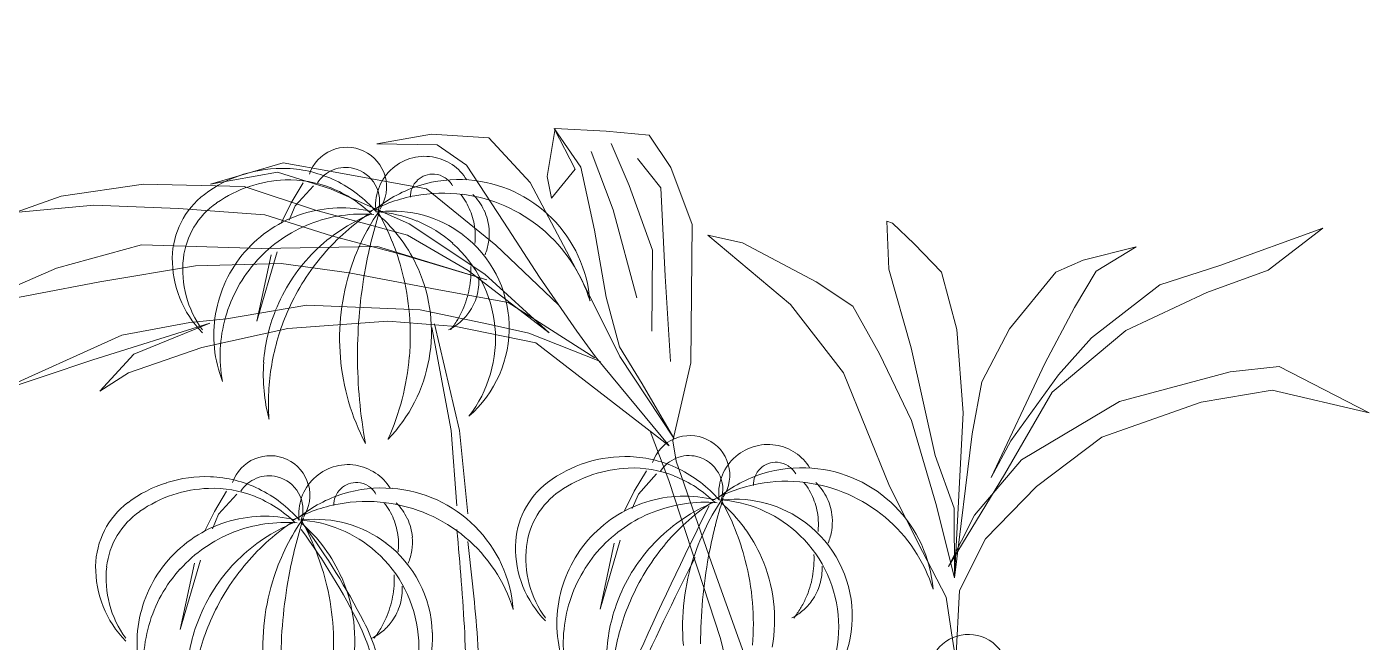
# Model space of a CAD drawing. Header units: millimetres. Extents: x 0 to 77.1, y -22.3 to 58.9.
# Drawn here: x 13.205 to 14.406, y -9.905 to -9.354 of the extents above; entities that cross this region are included whole.
import ezdxf

# ---------------------------------------------------------------- set-up
doc = ezdxf.new("R2010")
doc.units = ezdxf.units.MM
doc.linetypes.add('0', pattern=[0])
for name, color, linetype, lineweight in [('01 TERRENO', 7, 'Continuous', 140), ('01 Vegetacion 2', 253, 'Continuous', 9), ('01 Vegetación 1', 251, 'Continuous', 9)]:
    doc.layers.add(name, color=color, linetype=linetype, lineweight=lineweight)

msp = doc.modelspace()

# ---------------------------------------------------------------- linework, layer by layer
at = {"layer": '01 TERRENO'}
msp.add_spline([(2.0349, -6.7194), (2.587, -6.8733), (3.0603, -6.8996), (4.6612, -6.9971), (5.3035, -7.166), (6.1035, -7.3575), (6.4341, -7.4476), (6.7433, -7.6096), (7.3255, -8.1651), (7.7064, -8.4166), (8.7146, -8.582), (9.6013, -8.8878), (10.5403, -9.2488), (11.4492, -9.5917), (12.322, -9.9827), (13.562, -10.4339), (14.1158, -10.6023)], degree=3, dxfattribs=at)
at = {"layer": '01 Vegetacion 2', "linetype": '0'}
for p, q in [((13.4779, -9.4648), (13.4779, -9.4648)), ((13.5069, -9.4654), (13.5069, -9.4654)), ((13.5683, -9.4705), (13.5683, -9.4705)), ((13.3991, -9.4861), (13.3991, -9.4861)), ((13.4383, -9.4809), (13.4383, -9.4809)), ((13.4581, -9.486), (13.4581, -9.486)), ((13.4796, -9.4821), (13.4796, -9.4821)), ((13.4979, -9.4809), (13.4979, -9.4809)), ((13.5259, -9.4879), (13.5259, -9.4879)), ((13.5307, -9.4824), (13.5307, -9.4824)), ((13.5701, -9.486), (13.5701, -9.486)), ((13.5859, -9.4775), (13.5859, -9.4775)), ((13.4047, -9.497), (13.4047, -9.497)), ((13.4365, -9.4912), (13.4365, -9.4912)), ((13.4527, -9.4938), (13.4419, -9.5118)), ((13.4617, -9.4963), (13.4455, -9.5144)), ((13.4527, -9.4938), (13.4527, -9.4938)), ((13.4617, -9.4963), (13.4617, -9.4963)), ((13.4654, -9.4938), (13.4654, -9.4938)), ((13.4776, -9.4983), (13.4776, -9.4983)), ((13.4815, -9.4917), (13.4815, -9.4917)), ((13.5171, -9.4955), (13.5171, -9.4955)), ((13.5547, -9.4916), (13.5547, -9.4916)), ((13.5568, -9.4961), (13.5568, -9.4961)), ((13.5795, -9.4891), (13.5795, -9.4891)), ((13.5864, -9.4963), (13.5864, -9.4963)), ((13.599, -9.4912), (13.599, -9.4912)), ((13.6008, -9.4912), (13.6008, -9.4912)), ((13.3642, -9.5041), (13.3642, -9.5041)), ((13.3751, -9.5118), (13.3751, -9.5118)), ((13.4419, -9.5118), (13.4328, -9.5299)), ((13.5484, -9.5067), (13.5484, -9.5067)), ((13.5526, -9.5053), (13.5526, -9.5053)), ((13.5936, -9.5041), (13.5936, -9.5041)), ((13.5954, -9.5041), (13.5954, -9.5041)), ((13.6044, -9.5041), (13.6044, -9.5041)), ((13.4455, -9.5144), (13.4401, -9.5273)), ((13.4521, -9.5216), (13.4521, -9.5216)), ((13.5105, -9.5221), (13.5105, -9.5221)), ((13.5123, -9.5196), (13.5123, -9.5196)), ((13.5123, -9.5221), (13.5123, -9.5221)), ((13.5141, -9.5196), (13.5141, -9.5196)), ((13.5141, -9.5221), (13.5141, -9.5221)), ((13.5159, -9.5221), (13.5159, -9.5221)), ((13.5177, -9.517), (13.5177, -9.517)), ((13.5177, -9.5196), (13.5177, -9.5196)), ((13.5177, -9.5196), (13.5177, -9.5196)), ((13.5177, -9.5196), (13.5177, -9.5196)), ((13.5195, -9.5196), (13.5195, -9.5196)), ((13.5195, -9.5196), (13.5195, -9.5196)), ((13.5195, -9.5221), (13.5195, -9.5221)), ((13.5213, -9.517), (13.5213, -9.517)), ((13.5213, -9.5196), (13.5213, -9.5196)), ((13.5214, -9.5178), (13.5214, -9.5178)), ((13.5214, -9.5178), (13.5214, -9.5178)), ((13.5603, -9.5228), (13.5603, -9.5228)), ((13.6021, -9.5187), (13.6021, -9.5187)), ((13.6144, -9.5183), (13.6144, -9.5183)), ((13.4587, -9.5305), (13.4587, -9.5305)), ((13.5544, -9.528), (13.5544, -9.528)), ((13.6062, -9.5351), (13.6062, -9.5351)), ((13.6189, -9.5351), (13.6189, -9.5351)), ((13.6663, -9.5351), (13.6663, -9.5351)), ((13.675, -9.5253), (13.675, -9.5253)), ((13.5064, -9.543), (13.5064, -9.543)), ((13.5141, -9.5438), (13.5141, -9.5438)), ((13.5321, -9.546), (13.5321, -9.546)), ((13.5403, -9.5447), (13.5403, -9.5447)), ((13.5864, -9.548), (13.5864, -9.548)), ((13.5954, -9.5402), (13.5954, -9.5402)), ((13.6062, -9.548), (13.6062, -9.548)), ((13.6066, -9.5415), (13.6066, -9.5415)), ((13.6185, -9.5469), (13.6185, -9.5469)), ((13.4003, -9.5557), (13.4003, -9.5557)), ((13.4292, -9.5557), (13.4112, -9.6176)), ((13.4238, -9.5583), (13.4112, -9.6176)), ((13.4238, -9.5583), (13.4238, -9.5583)), ((13.4292, -9.5557), (13.4292, -9.5557)), ((13.4627, -9.5553), (13.4627, -9.5553)), ((13.6153, -9.5583), (13.6153, -9.5583)), ((13.3355, -9.5608), (13.3355, -9.5608)), ((13.3454, -9.5615), (13.3454, -9.5615)), ((13.4112, -9.5634), (13.4112, -9.5634)), ((13.4682, -9.5609), (13.4682, -9.5609)), ((13.4953, -9.5702), (13.4953, -9.5702)), ((13.5083, -9.5702), (13.5083, -9.5702)), ((13.5557, -9.5712), (13.5557, -9.5712)), ((13.6026, -9.5686), (13.6026, -9.5686)), ((13.5412, -9.5738), (13.5412, -9.5738)), ((13.6098, -9.5789), (13.6098, -9.5789)), ((13.6013, -9.5884), (13.6013, -9.5884)), ((13.6079, -9.5952), (13.6079, -9.5952)), ((13.4292, -9.6047), (13.4292, -9.6047)), ((13.5954, -9.6073), (13.5954, -9.6073)), ((13.7092, -9.5996), (13.7092, -9.5996)), ((13.7092, -9.5996), (13.7092, -9.5996)), ((13.3742, -9.611), (13.3742, -9.611)), ((13.3831, -9.614), (13.3831, -9.614)), ((13.4383, -9.6099), (13.4383, -9.6099)), ((13.5701, -9.6199), (13.5701, -9.6199)), ((13.5701, -9.6199), (13.5924, -9.7156)), ((13.5905, -9.6167), (13.5905, -9.6167)), ((13.5927, -9.6187), (13.5927, -9.6187)), ((13.6008, -9.6099), (13.6008, -9.6099)), ((13.6369, -9.6202), (13.6369, -9.6202)), ((13.3624, -9.6254), (13.3624, -9.6254)), ((13.3624, -9.628), (13.3624, -9.628)), ((13.585, -9.7156), (13.5676, -9.6234)), ((13.5827, -9.6254), (13.5827, -9.6254)), ((13.5846, -9.6254), (13.5846, -9.6254)), ((13.6242, -9.6225), (13.6242, -9.6225)), ((13.4172, -9.6545), (13.4172, -9.6545)), ((13.4858, -9.65), (13.4858, -9.65)), ((13.5012, -9.6487), (13.5012, -9.6487)), ((13.5476, -9.6497), (13.5476, -9.6497)), ((13.5652, -9.6514), (13.5652, -9.6514)), ((13.4244, -9.6567), (13.4244, -9.6567)), ((13.3805, -9.6718), (13.3805, -9.6718)), ((13.3805, -9.6718), (13.3805, -9.6718)), ((13.6008, -9.7028), (13.6008, -9.7028)), ((13.6008, -9.7028), (13.6008, -9.7028)), ((13.422, -9.7054), (13.422, -9.7054)), ((13.422, -9.7054), (13.422, -9.7054)), ((13.59, -9.783), (13.585, -9.7156)), ((13.5924, -9.7156), (13.5999, -9.7901)), ((13.5083, -9.7272), (13.5083, -9.7272)), ((13.5083, -9.7272), (13.5083, -9.7272)), ((13.5286, -9.7235), (13.5286, -9.7235)), ((13.5286, -9.7235), (13.5286, -9.7235)), ((13.7849, -9.7229), (13.7849, -9.7229)), ((13.8139, -9.7235), (13.8139, -9.7235)), ((13.8753, -9.7286), (13.8753, -9.7286)), ((13.7453, -9.7389), (13.7453, -9.7389)), ((13.7866, -9.7402), (13.7866, -9.7402)), ((13.8049, -9.7389), (13.8049, -9.7389)), ((13.8378, -9.7405), (13.8378, -9.7405)), ((13.893, -9.7356), (13.893, -9.7356)), ((13.4093, -9.7409), (13.4093, -9.7409)), ((13.4383, -9.7415), (13.4383, -9.7415)), ((13.4997, -9.7467), (13.4997, -9.7467)), ((13.7061, -9.7442), (13.7061, -9.7442)), ((13.7435, -9.7493), (13.7435, -9.7493)), ((13.7597, -9.7518), (13.7489, -9.7699)), ((13.7597, -9.7518), (13.7597, -9.7518)), ((13.7652, -9.7441), (13.7652, -9.7441)), ((13.7724, -9.7518), (13.7724, -9.7518)), ((13.7885, -9.7498), (13.7885, -9.7498)), ((13.8329, -9.746), (13.8329, -9.746)), ((13.8617, -9.7496), (13.8617, -9.7496)), ((13.8771, -9.7441), (13.8771, -9.7441)), ((13.8866, -9.7472), (13.8866, -9.7472)), ((13.906, -9.7493), (13.906, -9.7493)), ((13.9078, -9.7493), (13.9078, -9.7493)), ((13.3304, -9.7622), (13.3304, -9.7622)), ((13.3696, -9.757), (13.3696, -9.757)), ((13.3895, -9.7622), (13.3895, -9.7622)), ((13.4109, -9.7583), (13.4109, -9.7583)), ((13.4292, -9.757), (13.4292, -9.757)), ((13.4573, -9.764), (13.4573, -9.764)), ((13.4621, -9.7585), (13.4621, -9.7585)), ((13.5015, -9.7622), (13.5015, -9.7622)), ((13.5173, -9.7536), (13.5173, -9.7536)), ((13.6712, -9.7622), (13.6712, -9.7622)), ((13.7117, -9.7551), (13.7117, -9.7551)), ((13.7688, -9.7544), (13.7525, -9.7725)), ((13.7688, -9.7544), (13.7688, -9.7544)), ((13.7847, -9.7564), (13.7847, -9.7564)), ((13.8242, -9.7536), (13.8242, -9.7536)), ((13.8555, -9.7647), (13.8555, -9.7647)), ((13.8597, -9.7634), (13.8597, -9.7634)), ((13.8638, -9.7542), (13.8638, -9.7542)), ((13.8934, -9.7544), (13.8934, -9.7544)), ((13.9006, -9.7622), (13.9006, -9.7622)), ((13.9024, -9.7622), (13.9024, -9.7622)), ((13.9114, -9.7622), (13.9114, -9.7622)), ((13.3361, -9.7731), (13.3361, -9.7731)), ((13.3678, -9.7673), (13.3678, -9.7673)), ((13.3841, -9.7699), (13.3733, -9.788)), ((13.3931, -9.7725), (13.3769, -9.7906)), ((13.3841, -9.7699), (13.3841, -9.7699)), ((13.3931, -9.7725), (13.3931, -9.7725)), ((13.3967, -9.7699), (13.3967, -9.7699)), ((13.409, -9.7745), (13.409, -9.7745)), ((13.4129, -9.7679), (13.4129, -9.7679)), ((13.4485, -9.7716), (13.4485, -9.7716)), ((13.4861, -9.7677), (13.4861, -9.7677)), ((13.4882, -9.7723), (13.4882, -9.7723)), ((13.5109, -9.7653), (13.5109, -9.7653)), ((13.5177, -9.7725), (13.5177, -9.7725)), ((13.5304, -9.7673), (13.5304, -9.7673)), ((13.5322, -9.7673), (13.5322, -9.7673)), ((13.6821, -9.7699), (13.6821, -9.7699)), ((13.7489, -9.7699), (13.7399, -9.788)), ((13.7525, -9.7725), (13.7471, -9.7854)), ((13.8248, -9.7751), (13.8248, -9.7751)), ((13.8284, -9.7751), (13.8284, -9.7751)), ((13.8285, -9.7759), (13.8285, -9.7759)), ((13.8285, -9.7759), (13.8285, -9.7759)), ((13.9091, -9.7768), (13.9091, -9.7768)), ((13.9214, -9.7764), (13.9214, -9.7764)), ((13.2956, -9.7802), (13.2956, -9.7802)), ((13.3064, -9.788), (13.3064, -9.788)), ((13.3733, -9.788), (13.3642, -9.806)), ((13.4798, -9.7828), (13.4798, -9.7828)), ((13.484, -9.7814), (13.484, -9.7814)), ((13.525, -9.7802), (13.525, -9.7802)), ((13.5268, -9.7802), (13.5268, -9.7802)), ((13.5358, -9.7802), (13.5358, -9.7802)), ((13.59, -9.783), (13.59, -9.783)), ((13.7591, -9.7796), (13.7591, -9.7796)), ((13.7657, -9.7886), (13.7657, -9.7886)), ((13.8158, -9.783), (13.8158, -9.783)), ((13.8175, -9.7802), (13.8175, -9.7802)), ((13.8193, -9.7777), (13.8193, -9.7777)), ((13.8193, -9.7802), (13.8193, -9.7802)), ((13.8211, -9.7777), (13.8211, -9.7777)), ((13.8211, -9.7802), (13.8211, -9.7802)), ((13.823, -9.7802), (13.823, -9.7802)), ((13.8248, -9.7777), (13.8248, -9.7777)), ((13.8248, -9.7777), (13.8248, -9.7777)), ((13.8248, -9.7777), (13.8248, -9.7777)), ((13.8266, -9.7777), (13.8266, -9.7777)), ((13.8266, -9.7777), (13.8266, -9.7777)), ((13.8266, -9.7802), (13.8266, -9.7802)), ((13.8284, -9.7777), (13.8284, -9.7777)), ((13.8615, -9.7861), (13.8615, -9.7861)), ((13.8674, -9.7809), (13.8674, -9.7809)), ((13.9821, -9.7834), (13.9821, -9.7834)), ((13.3769, -9.7906), (13.3714, -9.8035)), ((13.3835, -9.7977), (13.3835, -9.7977)), ((13.4419, -9.7983), (13.4419, -9.7983)), ((13.4437, -9.7957), (13.4437, -9.7957)), ((13.4437, -9.7983), (13.4437, -9.7983)), ((13.4455, -9.7957), (13.4455, -9.7957)), ((13.4455, -9.7983), (13.4455, -9.7983)), ((13.4473, -9.7983), (13.4473, -9.7983)), ((13.4491, -9.7931), (13.4491, -9.7931)), ((13.4491, -9.7957), (13.4491, -9.7957)), ((13.4491, -9.7957), (13.4491, -9.7957)), ((13.4491, -9.7957), (13.4491, -9.7957)), ((13.4509, -9.7957), (13.4509, -9.7957)), ((13.4509, -9.7957), (13.4509, -9.7957)), ((13.4509, -9.7983), (13.4509, -9.7983)), ((13.4527, -9.7931), (13.4527, -9.7931)), ((13.4527, -9.7957), (13.4527, -9.7957)), ((13.4528, -9.794), (13.4528, -9.794)), ((13.4528, -9.794), (13.4528, -9.794)), ((13.4534, -9.8008), (13.4534, -9.8008)), ((13.4917, -9.799), (13.4917, -9.799)), ((13.5335, -9.7948), (13.5335, -9.7948)), ((13.5458, -9.7944), (13.5458, -9.7944)), ((13.9024, -9.7983), (13.9024, -9.7983)), ((13.9133, -9.7931), (13.9133, -9.7931)), ((13.9136, -9.7996), (13.9136, -9.7996)), ((13.9259, -9.7931), (13.9259, -9.7931)), ((13.9733, -9.7932), (13.9733, -9.7932)), ((13.3901, -9.8067), (13.3901, -9.8067)), ((13.451, -9.8043), (13.451, -9.8043)), ((13.4858, -9.8042), (13.4858, -9.8042)), ((13.5376, -9.8112), (13.5376, -9.8112)), ((13.5502, -9.8112), (13.5502, -9.8112)), ((13.59, -9.8043), (13.59, -9.8043)), ((13.5976, -9.8113), (13.5976, -9.8113)), ((13.6064, -9.8015), (13.6064, -9.8015)), ((13.8135, -9.8011), (13.8135, -9.8011)), ((13.8211, -9.8019), (13.8211, -9.8019)), ((13.8391, -9.8041), (13.8391, -9.8041)), ((13.8473, -9.8027), (13.8473, -9.8027)), ((13.8934, -9.806), (13.8934, -9.806)), ((13.9133, -9.806), (13.9133, -9.806)), ((13.9255, -9.805), (13.9255, -9.805)), ((13.4378, -9.8192), (13.4378, -9.8192)), ((13.4454, -9.8199), (13.4454, -9.8199)), ((13.4635, -9.8221), (13.4635, -9.8221)), ((13.4717, -9.8208), (13.4717, -9.8208)), ((13.5177, -9.8241), (13.5177, -9.8241)), ((13.5268, -9.8164), (13.5268, -9.8164)), ((13.5376, -9.8241), (13.5376, -9.8241)), ((13.5379, -9.8177), (13.5379, -9.8177)), ((13.5498, -9.823), (13.5498, -9.823)), ((13.5999, -9.815), (13.5999, -9.815)), ((13.6426, -9.8189), (13.6426, -9.8189)), ((13.6524, -9.8196), (13.6524, -9.8196)), ((13.7074, -9.8138), (13.7074, -9.8138)), ((13.7363, -9.8138), (13.7182, -9.8757)), ((13.7308, -9.8164), (13.7182, -9.8757)), ((13.7182, -9.8215), (13.7182, -9.8215)), ((13.7308, -9.8164), (13.7308, -9.8164)), ((13.7363, -9.8138), (13.7363, -9.8138)), ((13.7697, -9.8134), (13.7697, -9.8134)), ((13.7752, -9.819), (13.7752, -9.819)), ((13.9223, -9.8164), (13.9223, -9.8164)), ((13.3317, -9.8318), (13.3317, -9.8318)), ((13.3606, -9.8318), (13.3425, -9.8938)), ((13.3552, -9.8344), (13.3425, -9.8938)), ((13.3552, -9.8344), (13.3552, -9.8344)), ((13.3606, -9.8318), (13.3606, -9.8318)), ((13.3941, -9.8315), (13.3941, -9.8315)), ((13.5466, -9.8344), (13.5466, -9.8344)), ((13.8023, -9.8283), (13.8023, -9.8283)), ((13.8034, -9.8292), (13.8034, -9.8292)), ((13.8154, -9.8283), (13.8154, -9.8283)), ((13.8482, -9.8318), (13.8482, -9.8318)), ((13.8627, -9.8293), (13.8627, -9.8293)), ((13.9096, -9.8267), (13.9096, -9.8267)), ((13.2669, -9.837), (13.2669, -9.837)), ((13.2768, -9.8376), (13.2768, -9.8376)), ((13.3425, -9.8396), (13.3425, -9.8396)), ((13.3995, -9.8371), (13.3995, -9.8371)), ((13.4266, -9.8463), (13.4266, -9.8463)), ((13.4397, -9.8463), (13.4397, -9.8463)), ((13.487, -9.8473), (13.487, -9.8473)), ((13.534, -9.8448), (13.534, -9.8448)), ((13.9083, -9.8465), (13.9083, -9.8465)), ((13.9169, -9.837), (13.9169, -9.837)), ((13.4726, -9.8499), (13.4726, -9.8499)), ((13.5412, -9.8551), (13.5412, -9.8551)), ((13.915, -9.8533), (13.915, -9.8533)), ((14.0162, -9.8577), (14.0162, -9.8577)), ((14.0162, -9.8577), (14.0162, -9.8577)), ((13.5326, -9.8645), (13.5326, -9.8645)), ((13.5393, -9.8713), (13.5393, -9.8713)), ((13.6813, -9.8691), (13.6813, -9.8691)), ((13.6902, -9.8721), (13.6902, -9.8721)), ((13.7363, -9.8628), (13.7363, -9.8628)), ((13.7453, -9.868), (13.7453, -9.868)), ((13.9024, -9.8654), (13.9024, -9.8654)), ((13.9078, -9.868), (13.9078, -9.868)), ((13.3606, -9.8809), (13.3606, -9.8809)), ((13.5268, -9.8835), (13.5268, -9.8835)), ((13.6405, -9.8757), (13.6405, -9.8757)), ((13.6405, -9.8757), (13.6405, -9.8757)), ((13.6694, -9.8835), (13.6694, -9.8835)), ((13.8898, -9.8835), (13.8898, -9.8835)), ((13.8916, -9.8835), (13.8916, -9.8835)), ((13.8976, -9.8748), (13.8976, -9.8748)), ((13.8998, -9.8768), (13.8998, -9.8768)), ((13.9312, -9.8806), (13.9312, -9.8806)), ((13.9439, -9.8783), (13.9439, -9.8783)), ((13.3056, -9.8872), (13.3056, -9.8872)), ((13.3145, -9.8902), (13.3145, -9.8902)), ((13.3696, -9.886), (13.3696, -9.886)), ((13.5034, -9.8906), (13.5034, -9.8906)), ((13.5069, -9.887), (13.5069, -9.887)), ((13.5219, -9.8928), (13.5219, -9.8928)), ((13.5241, -9.8949), (13.5241, -9.8949)), ((13.5322, -9.886), (13.5322, -9.886)), ((13.5682, -9.8964), (13.5682, -9.8964)), ((13.6694, -9.886), (13.6694, -9.886)), ((13.2938, -9.9015), (13.2938, -9.9015)), ((13.2938, -9.9041), (13.2938, -9.9041)), ((13.5141, -9.9015), (13.5141, -9.9015)), ((13.5159, -9.9015), (13.5159, -9.9015)), ((13.5556, -9.8987), (13.5556, -9.8987)), ((13.5971, -9.897), (13.5971, -9.897)), ((13.6086, -9.902), (13.6086, -9.902)), ((14.0342, -9.9009), (14.0342, -9.9009)), ((14.0632, -9.9015), (14.0632, -9.9015))]:
    msp.add_line(p, q, dxfattribs=at)
for centre, radius, start, end in [((13.4917, -9.4974), 0.0355, 64.675, 112.967), ((13.4917, -9.4974), 0.0354, 112.8853, 161.2432), ((13.4918, -9.4974), 0.0354, 15.607, 64.7143), ((13.5614, -9.514), 0.044, 80.9292, 134.1127), ((13.5613, -9.5141), 0.0441, 56.1259, 80.9122), ((13.4331, -9.5947), 0.1138, 107.4034, 127.2401), ((13.4338, -9.5969), 0.1161, 87.7948, 107.4117), ((13.4341, -9.5889), 0.1081, 64.007, 87.8034), ((13.4907, -9.5103), 0.0303, 111.672, 146.913), ((13.4907, -9.5102), 0.0302, 76.3076, 111.6992), ((13.4907, -9.5103), 0.0303, 29.2488, 76.3563), ((13.5614, -9.514), 0.044, 134.1401, 187.2956), ((13.4917, -9.4974), 0.0355, 326.5851, 15.6324), ((13.5687, -9.5062), 0.0203, 85.9788, 133.6138), ((13.5687, -9.5063), 0.0203, 57.6107, 85.9173), ((13.5614, -9.5139), 0.0439, 31.1815, 56.0787), ((13.4423, -9.6089), 0.1181, 108.5556, 124.6877), ((13.4405, -9.6033), 0.1122, 92.0632, 108.6071), ((13.4401, -9.5923), 0.1012, 68.2678, 92.0902), ((13.4368, -9.6006), 0.1101, 45.4251, 68.258), ((13.4317, -9.594), 0.1138, 40.854, 64.0251), ((13.4908, -9.5103), 0.0302, 342.0689, 29.2663), ((13.5916, -9.6084), 0.1175, 107.2382, 128.9577), ((13.5687, -9.5062), 0.0202, 133.6229, 181.2659), ((13.5917, -9.6086), 0.1178, 85.5802, 107.2564), ((13.5686, -9.5063), 0.0203, 29.2537, 57.5161), ((13.5917, -9.6086), 0.1178, 44.9932, 85.5769), ((13.4081, -9.5619), 0.0726, 127.2253, 179.1735), ((13.4147, -9.5692), 0.0697, 124.6435, 173.6567), ((13.5777, -9.6402), 0.1372, 100.5402, 118.472), ((13.5778, -9.6406), 0.1376, 82.6656, 100.5461), ((13.5461, -9.5416), 0.0605, 22.2439, 38.2905), ((13.5778, -9.6405), 0.1376, 50.0023, 82.6731), ((13.5692, -9.5394), 0.0498, 25.0435, 45.0919), ((13.4866, -9.6302), 0.114, 107.6033, 139.1858), ((13.4866, -9.6302), 0.114, 76.0423, 107.6236), ((13.5053, -9.6487), 0.127, 85.1894, 111.5118), ((13.5723, -9.6655), 0.1554, 112.6906, 134.8327), ((13.6261, -9.6909), 0.2046, 124.4121, 140.5397), ((13.6863, -9.6329), 0.2011, 145.0918, 153.4587), ((13.9301, -9.6477), 0.4288, 162.3726, 165.9798), ((13.5109, -9.6334), 0.114, 67.5554, 86.5662), ((13.319, -9.6313), 0.2295, 21.8274, 29.1321), ((13.4285, -9.627), 0.1389, 36.3743, 49.0382), ((13.5322, -9.6236), 0.1046, 74.4089, 95.9605), ((13.5321, -9.6238), 0.1049, 52.9018, 74.4084), ((13.546, -9.5416), 0.0606, 6.1621, 22.1847), ((13.5694, -9.5393), 0.0497, 4.8865, 24.9957), ((13.5052, -9.6485), 0.1268, 111.5027, 137.8569), ((13.511, -9.633), 0.1137, 48.4525, 67.5202), ((13.5461, -9.5415), 0.0605, 0.0326, 6.1565), ((13.5692, -9.5393), 0.0499, 351.2078, 4.8334), ((13.5779, -9.6405), 0.1376, 17.312, 49.9946), ((13.5917, -9.6086), 0.1178, 4.4095, 44.9797), ((13.6878, -9.6337), 0.2028, 153.4405, 161.7407), ((13.9272, -9.6473), 0.4259, 165.9369, 169.5695), ((13.3213, -9.6303), 0.2271, 14.4264, 21.8099), ((13.4278, -9.6274), 0.1397, 23.74, 36.3292), ((13.5109, -9.6331), 0.1137, 5.3343, 48.4639), ((13.5322, -9.6237), 0.1047, 1.9128, 52.88), ((13.5459, -9.5415), 0.0607, 353.8581, 359.9628), ((13.5687, -9.539), 0.0504, 337.5739, 351.063), ((13.4866, -9.6302), 0.114, 139.1778, 170.2972), ((13.5721, -9.6654), 0.1552, 134.8101, 156.9796), ((13.4294, -9.5622), 0.0939, 179.1626, 224.4694), ((13.436, -9.5716), 0.0912, 173.6444, 216.1679), ((13.5053, -9.6487), 0.127, 137.8443, 164.1755), ((13.6261, -9.6909), 0.2046, 140.532, 156.6596), ((13.687, -9.6333), 0.2018, 161.7791, 184.7634), ((13.9337, -9.6487), 0.4325, 169.5399, 180.0026), ((13.4284, -9.6271), 0.139, 349.918, 23.7184), ((13.5174, -9.5727), 0.0853, 349.4084, 2.7435), ((13.3206, -9.6305), 0.2278, 355.1713, 14.4227), ((13.5605, -9.5814), 0.0494, 343.7982, 2.8777), ((13.5168, -9.5726), 0.0859, 336.1693, 349.4244), ((13.5606, -9.5813), 0.0494, 324.6301, 343.7096), ((13.5721, -9.6655), 0.1553, 156.9511, 175.9136), ((13.5144, -9.5712), 0.0886, 329.1517, 335.9768), ((13.4866, -9.6302), 0.114, 170.2931, 201.4079), ((13.5051, -9.6486), 0.1268, 164.1726, 190.5451), ((13.6261, -9.691), 0.2046, 156.6505, 170.3426), ((13.5604, -9.581), 0.0497, 296.6715, 310.533), ((13.5168, -9.5724), 0.086, 321.992, 329.0266), ((13.5603, -9.5811), 0.0497, 310.7106, 324.5518), ((13.5322, -9.6237), 0.1047, 310.9327, 1.9159), ((13.5109, -9.6331), 0.1138, 322.2102, 5.3192), ((13.5721, -9.6656), 0.1552, 175.8814, 194.8468), ((13.687, -9.6332), 0.2018, 184.7684, 207.7502), ((13.9334, -9.6487), 0.4322, 179.9961, 190.4634), ((13.3205, -9.6305), 0.2278, 335.9191, 355.1668), ((13.4283, -9.627), 0.1391, 316.1155, 349.8987), ((13.6263, -9.691), 0.2048, 170.343, 184.0186), ((13.7988, -9.7555), 0.0355, 112.9588, 161.2236), ((13.7987, -9.7555), 0.0354, 64.6347, 112.9721), ((13.7988, -9.7555), 0.0354, 15.5778, 64.721), ((13.8684, -9.7721), 0.044, 80.956, 134.1219), ((13.8684, -9.7721), 0.0441, 56.0919, 80.9165), ((13.4231, -9.7736), 0.0355, 64.6882, 112.9614), ((13.7408, -9.8549), 0.116, 87.7805, 107.4142), ((13.7411, -9.8472), 0.1083, 64.0304, 87.7838), ((13.7978, -9.7684), 0.0303, 111.6649, 146.9445), ((13.7977, -9.7683), 0.0303, 76.3475, 111.6389), ((13.7978, -9.7684), 0.0303, 29.2579, 76.3733), ((13.8684, -9.7721), 0.044, 134.1289, 187.2861), ((13.8684, -9.772), 0.044, 31.2066, 56.0931), ((13.4231, -9.7736), 0.0355, 112.9415, 161.226), ((13.4231, -9.7735), 0.0354, 15.5756, 64.7155), ((13.4928, -9.7901), 0.044, 80.9497, 134.1151), ((13.4927, -9.7902), 0.044, 56.1095, 80.9393), ((13.7401, -9.8527), 0.1137, 107.3956, 127.2433), ((13.7476, -9.8618), 0.1126, 92.1065, 108.5939), ((13.7472, -9.8503), 0.1012, 68.2555, 92.0972), ((13.7388, -9.852), 0.1136, 40.8402, 64.0379), ((13.7987, -9.7555), 0.0356, 326.657, 15.5885), ((13.8757, -9.7643), 0.0203, 133.5942, 181.2236), ((13.8757, -9.7643), 0.0203, 85.9951, 133.5851), ((13.8988, -9.8667), 0.1178, 85.5878, 107.2622), ((13.8757, -9.7643), 0.0203, 57.5715, 85.9491), ((13.8756, -9.7644), 0.0203, 29.2355, 57.4932), ((13.8988, -9.8667), 0.1178, 44.9941, 85.5883), ((13.3644, -9.8707), 0.1136, 107.3847, 127.2556), ((13.3652, -9.8729), 0.116, 87.7874, 107.4221), ((13.3654, -9.8653), 0.1084, 64.0364, 87.7777), ((13.4221, -9.7865), 0.0303, 111.6754, 146.9153), ((13.4221, -9.7864), 0.0303, 76.3815, 111.6734), ((13.4221, -9.7864), 0.0303, 29.2579, 76.3845), ((13.4927, -9.7901), 0.044, 134.1102, 187.2997), ((13.4231, -9.7736), 0.0355, 326.609, 15.6136), ((13.5001, -9.7823), 0.0202, 85.9451, 133.6513), ((13.5, -9.7824), 0.0203, 57.609, 85.8808), ((13.4927, -9.7902), 0.0441, 31.2212, 56.0335), ((13.7152, -9.82), 0.0726, 127.2221, 179.1601), ((13.7494, -9.8672), 0.1183, 108.5659, 124.6701), ((13.7439, -9.8586), 0.1101, 45.419, 68.2642), ((13.8849, -9.8986), 0.1375, 100.5554, 118.4492), ((13.7978, -9.7684), 0.0303, 342.0994, 29.2557), ((13.8988, -9.8667), 0.1178, 107.2597, 128.9283), ((13.8849, -9.8986), 0.1376, 82.6774, 100.5643), ((13.853, -9.7997), 0.0607, 22.2498, 38.2566), ((13.8849, -9.8986), 0.1375, 49.9865, 82.6686), ((13.8762, -9.7975), 0.0499, 25.0704, 45.0978), ((13.3738, -9.8854), 0.1185, 108.577, 124.6595), ((13.3719, -9.8797), 0.1124, 92.0679, 108.591), ((13.3715, -9.8684), 0.1011, 68.2576, 92.1005), ((13.3682, -9.8767), 0.1101, 45.4278, 68.2613), ((13.3631, -9.87), 0.1136, 40.8328, 64.0331), ((13.4221, -9.7864), 0.0303, 342.0978, 29.2426), ((13.5231, -9.8847), 0.1177, 107.2598, 128.9438), ((13.5001, -9.7824), 0.0202, 133.6129, 181.2659), ((13.5231, -9.8847), 0.1177, 85.5715, 107.2552), ((13.5, -9.7824), 0.0203, 29.236, 57.573), ((13.5231, -9.8848), 0.1178, 44.9915, 85.5834), ((13.7218, -9.8273), 0.0698, 124.6642, 173.6406), ((13.7937, -9.8884), 0.1141, 76.0572, 107.6127), ((13.9939, -9.8914), 0.2018, 145.0945, 153.4349), ((14.2427, -9.9074), 0.4346, 162.3911, 165.9507), ((13.8532, -9.7996), 0.0604, 6.1173, 22.1857), ((13.8762, -9.7974), 0.0499, 4.9343, 24.9693), ((13.3395, -9.838), 0.0726, 127.2021, 179.1675), ((13.3461, -9.8454), 0.0698, 124.6795, 173.6348), ((13.5092, -9.9167), 0.1376, 100.5623, 118.4504), ((13.5092, -9.9167), 0.1376, 82.6709, 100.5584), ((13.4775, -9.8177), 0.0605, 22.2091, 38.2584), ((13.5092, -9.9167), 0.1376, 49.9965, 82.6689), ((13.5006, -9.8155), 0.0498, 25.0473, 45.116), ((13.7937, -9.8883), 0.114, 107.6189, 139.1847), ((13.8122, -9.9066), 0.1268, 111.5036, 137.859), ((16.7551, -11.2588), 3.2889, 153.34, 156.0488), ((13.8123, -9.9067), 0.1269, 85.1766, 111.5206), ((13.8794, -9.9237), 0.1556, 112.7085, 134.8265), ((13.9331, -9.949), 0.2045, 124.4048, 140.539), ((13.818, -9.8913), 0.1139, 67.5431, 86.577), ((13.6261, -9.8894), 0.2295, 21.8268, 29.1315), ((13.7355, -9.8851), 0.1389, 36.374, 49.0352), ((13.8392, -9.8818), 0.1047, 74.4267, 95.9612), ((13.818, -9.8912), 0.1137, 48.4734, 67.528), ((13.8392, -9.882), 0.1049, 52.9051, 74.4054), ((13.8987, -9.8667), 0.1178, 4.4053, 44.9814), ((13.418, -9.9064), 0.1141, 107.6213, 139.1745), ((13.418, -9.9063), 0.114, 76.0423, 107.6233), ((13.4366, -9.9248), 0.1269, 85.1884, 111.5138), ((13.5036, -9.9417), 0.1554, 112.698, 134.8385), ((13.5574, -9.967), 0.2045, 124.403, 140.5405), ((13.6184, -9.9095), 0.2019, 145.1023, 153.4355), ((13.8671, -9.9255), 0.4347, 162.3909, 165.9502), ((13.4423, -9.9092), 0.1137, 67.5219, 86.5844), ((13.2504, -9.9075), 0.2296, 21.8273, 29.1305), ((13.3597, -9.9033), 0.1391, 36.3776, 49.0206), ((13.4636, -9.8997), 0.1046, 74.4053, 95.9709), ((12.9337, -10.1826), 0.645, 27.2817, 36.3024), ((13.4635, -9.9), 0.1049, 52.8989, 74.3958), ((13.4772, -9.8177), 0.0607, 6.1694, 22.1589), ((13.5006, -9.8155), 0.0499, 4.9311, 24.9736), ((13.8392, -9.8818), 0.1047, 1.9152, 52.8751), ((13.8529, -9.7996), 0.0607, 0.0464, 6.1463), ((13.8529, -9.7995), 0.0607, 353.849, 359.9442), ((13.8765, -9.7973), 0.0496, 351.1435, 4.8494), ((13.8849, -9.8986), 0.1375, 17.323, 50.0049), ((13.4367, -9.9249), 0.127, 111.5147, 137.8324), ((12.9652, -10.1582), 0.601, 26.4405, 36.0789), ((13.4422, -9.9094), 0.1139, 48.4899, 67.5194), ((13.4788, -9.8177), 0.0592, 0.0048, 6.2658), ((13.5007, -9.8154), 0.0497, 351.1583, 4.8441), ((11.6005, -10.0041), 1.9995, 3.0706, 5.7338), ((13.5091, -9.9167), 0.1377, 17.3252, 49.9797), ((13.5231, -9.8848), 0.1178, 4.4063, 44.9789), ((13.9946, -9.8916), 0.2024, 153.4505, 161.7621), ((14.2348, -9.9055), 0.4265, 165.937, 169.564), ((13.6279, -9.8886), 0.2275, 14.4335, 21.8036), ((13.7353, -9.8852), 0.1391, 23.7257, 36.3658), ((13.818, -9.8912), 0.1137, 5.3296, 48.4658), ((13.8759, -9.7972), 0.0502, 337.547, 351.0881), ((13.6182, -9.9094), 0.2017, 153.4249, 161.7695), ((13.864, -9.9246), 0.4315, 165.9685, 169.5535), ((13.2519, -9.9067), 0.2279, 14.4367, 21.795), ((13.3595, -9.9034), 0.1393, 23.7412, 36.3657), ((13.4423, -9.9092), 0.1137, 5.3295, 48.4736), ((13.4635, -9.8999), 0.1047, 1.9191, 52.8754), ((13.4786, -9.8176), 0.0593, 353.7318, 359.9738), ((13.5002, -9.8152), 0.0502, 337.5466, 351.0779), ((11.8278, -10.0369), 1.7859, 4.3323, 7.14), ((13.7364, -9.8203), 0.0939, 179.1687, 224.4769), ((13.743, -9.8296), 0.0912, 173.6502, 216.1784), ((13.7937, -9.8883), 0.114, 139.1874, 170.2924), ((13.8123, -9.9067), 0.127, 137.8454, 164.1829), ((13.8791, -9.9236), 0.1553, 134.8037, 156.9673), ((13.9333, -9.9491), 0.2047, 140.5402, 156.6597), ((13.418, -9.9064), 0.1141, 139.1885, 170.2888), ((13.5037, -9.9417), 0.1555, 134.8219, 156.9546), ((16.0156, -10.9596), 2.4843, 152.933, 155.8706), ((13.9939, -9.8914), 0.2018, 161.7767, 184.7649), ((14.2405, -9.9067), 0.4323, 169.5377, 180.0045), ((13.6276, -9.8886), 0.2278, 355.1723, 14.4227), ((13.7354, -9.8852), 0.139, 349.9156, 23.7183), ((13.8239, -9.8308), 0.0858, 349.4603, 2.7211), ((13.3608, -9.8383), 0.0939, 179.1718, 224.4727), ((13.3673, -9.8477), 0.0911, 173.6367, 216.1824), ((13.4366, -9.9247), 0.1269, 137.8419, 164.1967), ((13.5576, -9.9672), 0.2047, 140.5353, 156.6545), ((13.6182, -9.9094), 0.2017, 161.7717, 184.7749), ((13.8649, -9.9248), 0.4323, 169.5381, 180.0039), ((13.3598, -9.9032), 0.139, 349.9184, 23.7185), ((13.4482, -9.8488), 0.0859, 349.4615, 2.7163), ((13.8239, -9.8307), 0.0859, 336.1643, 349.4208), ((13.8674, -9.8395), 0.0495, 343.8076, 2.8262), ((13.2518, -9.9067), 0.228, 355.1838, 14.4203), ((13.4919, -9.8575), 0.0494, 343.7582, 2.8432), ((13.8674, -9.8393), 0.0495, 324.6533, 343.6706), ((13.4485, -9.8488), 0.0856, 336.1266, 349.4213), ((13.492, -9.8575), 0.0493, 324.6209, 343.7121), ((13.7935, -9.8883), 0.1139, 170.275, 201.4186), ((13.8121, -9.9067), 0.1268, 164.1641, 190.5432), ((13.8793, -9.9237), 0.1555, 156.9604, 175.8961), ((13.9331, -9.9491), 0.2045, 156.6464, 170.3423), ((13.8224, -9.8298), 0.0876, 329.1164, 336.0267), ((13.8676, -9.8394), 0.0493, 310.6631, 324.6126), ((13.5035, -9.9417), 0.1553, 156.9419, 175.9012), ((13.448, -9.8485), 0.0862, 329.0796, 336.0973), ((13.8676, -9.8393), 0.0494, 296.6288, 310.5678), ((13.8235, -9.8303), 0.0864, 322.0017, 329.0074), ((13.8392, -9.8818), 0.1047, 310.9321, 1.9103), ((13.818, -9.8912), 0.1138, 322.1975, 5.3227), ((13.4179, -9.9064), 0.114, 170.2922, 201.4184), ((13.4365, -9.9248), 0.1268, 164.1721, 190.5553), ((13.5578, -9.9672), 0.2049, 156.6635, 170.3352), ((13.3681, -9.9579), 0.151, 7.1373, 26.4349), ((13.3611, -9.9621), 0.164, 9.3268, 27.2709), ((13.4919, -9.8574), 0.0494, 296.6568, 310.5864), ((13.4479, -9.8484), 0.0864, 321.9975, 329.0049), ((13.4918, -9.8573), 0.0496, 310.672, 324.5428), ((13.4636, -9.8998), 0.1047, 310.9373, 1.8963), ((13.4423, -9.9092), 0.1138, 322.1925, 5.3215), ((13.1126, -9.9231), 0.4852, 357.6904, 3.0871), ((13.1516, -9.9363), 0.4583, 358.7583, 4.2867), ((14.048, -9.9336), 0.0355, 112.9404, 161.2359), ((14.048, -9.9336), 0.0354, 64.6419, 112.9736), ((14.048, -9.9336), 0.0354, 15.6037, 64.7236)]:
    msp.add_arc(centre, radius, start, end, dxfattribs=at)
at = {"layer": '01 Vegetación 1'}
for points in [[(13.8559, -9.9399), (13.818, -9.8341), (13.7862, -9.7429), (13.7835, -9.7248), (13.7994, -9.6551), (13.8007, -9.5312), (13.7817, -9.48), (13.7623, -9.4511), (13.7237, -9.4476), (13.6781, -9.445), (13.6709, -9.488), (13.6747, -9.5076), (13.6959, -9.4815), (13.6771, -9.445), (13.701, -9.4797), (13.7132, -9.5361), (13.7236, -9.5961), (13.7356, -9.6407), (13.7558, -9.6738), (13.7842, -9.7223), (13.7358, -9.6493), (13.702, -9.581), (13.6556, -9.4935), (13.6188, -9.4536), (13.5673, -9.4503), (13.5186, -9.4588), (13.5726, -9.4596), (13.5986, -9.478), (13.6322, -9.5289), (13.6639, -9.5782), (13.6974, -9.6267), (13.7142, -9.6497), (13.7801, -9.7293), (13.6608, -9.6369), (13.5891, -9.6224), (13.5282, -9.6176), (13.439, -9.6243), (13.362, -9.6411), (13.2962, -9.6638), (13.2707, -9.6804), (13.301, -9.6473), (13.3692, -9.6193), (13.2643, -9.6523), (13.1753, -9.682), (13.2904, -9.6303), (13.3513, -9.6189), (13.3839, -9.6156), (13.4558, -9.6034), (13.5572, -9.6075), (13.6183, -9.6202), (13.6545, -9.6284), (13.7187, -9.6538)], [(13.7646, -9.6265), (13.7651, -9.5541), (13.7442, -9.4961), (13.7281, -9.4586)], [(13.681, -9.6029), (13.6249, -9.5497), (13.563, -9.4992), (13.4778, -9.4835), (13.4347, -9.4757), (13.3698, -9.4949), (13.4297, -9.4843), (13.4771, -9.499), (13.5473, -9.5304), (13.6151, -9.5756), (13.6726, -9.6281), (13.6003, -9.5724), (13.5458, -9.5407), (13.4637, -9.5181), (13.3998, -9.4969), (13.3097, -9.495), (13.236, -9.5058), (13.1948, -9.5203), (13.2654, -9.5139), (13.341, -9.5168), (13.4184, -9.5223), (13.4778, -9.5412), (13.5409, -9.558), (13.6169, -9.5807), (13.5192, -9.5508), (13.4154, -9.5525), (13.3079, -9.5492), (13.232, -9.5702), (13.1516, -9.6052), (13.2707, -9.5825), (13.3563, -9.568), (13.4329, -9.566), (13.4938, -9.5743), (13.5724, -9.5893), (13.6361, -9.601), (13.7135, -9.6505)], [(13.7511, -9.5966), (13.7301, -9.5179), (13.7103, -9.4658)], [(13.7813, -9.6537), (13.7765, -9.5772), (13.7727, -9.4983), (13.7516, -9.4719)], [(13.8503, -10.0022), (13.826, -9.9019), (13.7797, -9.7602), (13.7631, -9.7161)]]:
    msp.add_lwpolyline(points, dxfattribs=at)
msp.add_lwpolyline([(14.0366, -9.9214), (14.0399, -9.8588), (14.0632, -9.8127), (14.1087, -9.7656), (14.1671, -9.7216), (14.2561, -9.6902), (14.3195, -9.6795), (14.4064, -9.6996), (14.326, -9.6581), (14.2821, -9.663), (14.183, -9.6897), (14.0953, -9.7418), (14.0532, -9.7915), (14.03, -9.8373), (14.0801, -9.755), (14.1227, -9.6812), (14.1888, -9.6261), (14.2613, -9.5919), (14.3159, -9.5721), (14.365, -9.5345), (14.2729, -9.5677), (14.219, -9.5851), (14.158, -9.6325), (14.1284, -9.6656), (14.0857, -9.7248), (14.0681, -9.7577), (14.1162, -9.6555), (14.1428, -9.6053), (14.1621, -9.573), (14.1978, -9.5511), (14.1506, -9.5629), (14.126, -9.5737), (14.0847, -9.6244), (14.0598, -9.672), (14.0513, -9.7185), (14.0353, -9.8475), (14.0431, -9.6997), (14.0376, -9.6252), (14.0237, -9.5737), (13.9993, -9.5484), (13.98, -9.5298), (13.9749, -9.5282), (13.9766, -9.5711), (13.9967, -9.6414), (14.018, -9.7379), (14.0352, -9.785), (14.0353, -9.8475), (14.0187, -9.7809), (13.9968, -9.7067), (13.9683, -9.647), (13.9445, -9.6043), (13.9115, -9.5825), (13.8457, -9.5476), (13.8146, -9.5405), (13.8886, -9.6028), (13.936, -9.6638), (13.9772, -9.7654), (14.0067, -9.824), (14.028, -9.8648), (14.0327, -9.8967)], close=True, dxfattribs=at)

doc.saveas('drawing.dxf')
